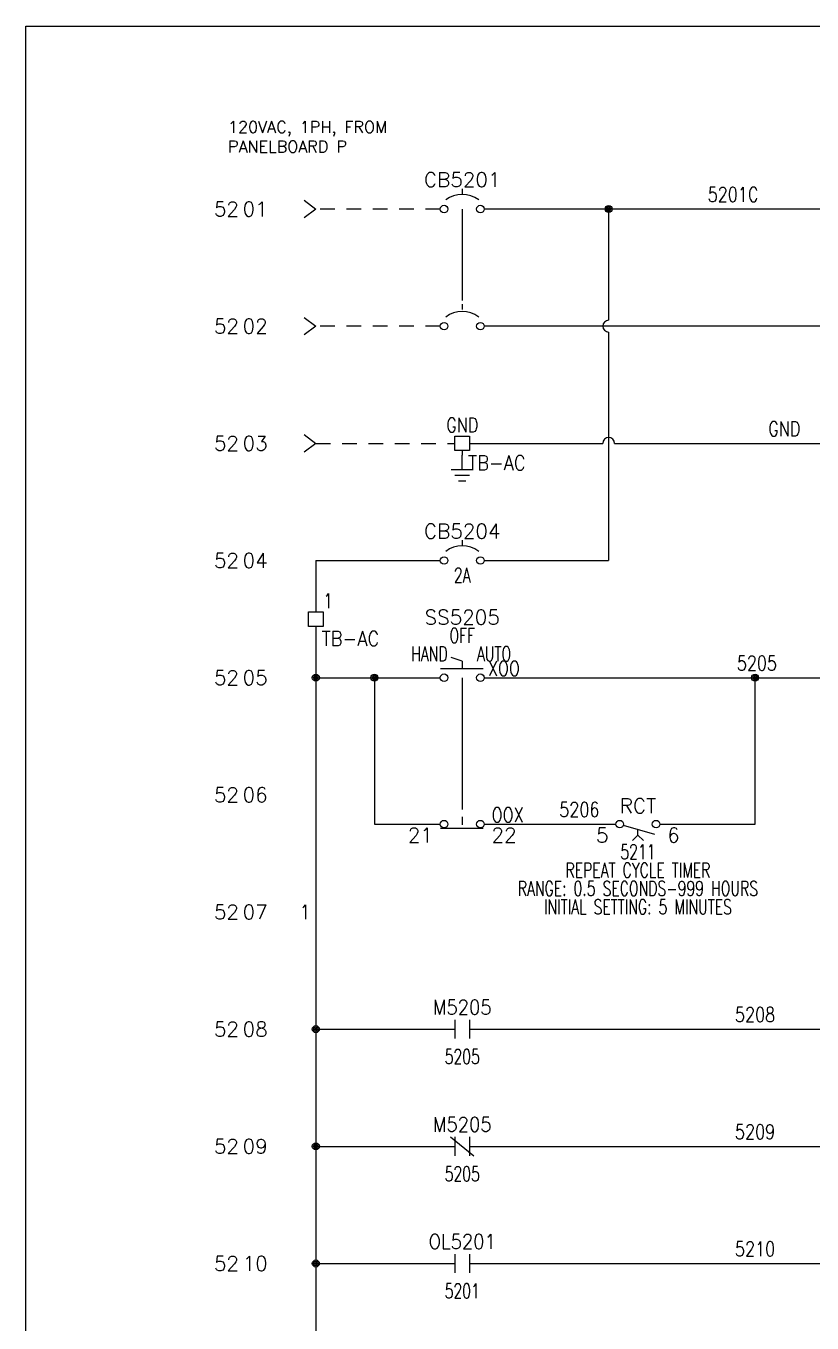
# Model space of a CAD drawing. Header units: inches. Extents: x 0 to 33.9, y 0 to 22.6.
# Drawn here: x 0.02 to 6.74, y 11.49 to 22.56 of the extents above; entities that cross this region are included whole.
import ezdxf
from ezdxf.enums import TextEntityAlignment as Align

# ---------------------------------------------------------------- set-up
doc = ezdxf.new("R2010")
doc.units = ezdxf.units.IN
doc.header["$MEASUREMENT"] = 0
doc.linetypes.add('HIDDEN2', pattern=[0.1875, 0.125, -0.0625])
for name, color, linetype in [('DESCCHILD', 20, 'Continuous'), ('LINK', 9, 'Continuous'), ('MISC', 7, 'Continuous'), ('POS', 52, 'Continuous'), ('SYMS', 7, 'Continuous'), ('TAGS', 150, 'Continuous'), ('TERMS', 123, 'Continuous'), ('WIREFIXED', 7, 'Continuous'), ('WIRENO', 72, 'Continuous'), ('WIREREF', 52, 'Continuous'), ('WIRES', 7, 'Continuous'), ('XREFCHILD', 134, 'Continuous')]:
    doc.layers.add(name, color=color, linetype=linetype)
doc.layers.add('VIEWPORTS', color=10, linetype='Continuous', plot=False)
doc.styles.get("Standard").update_dxf_attribs({"font": 'romans.shx'})
doc.styles.add('WD', font='romans.shx')

# ---------------------------------------------------------------- blocks, each defined once
blk = doc.blocks.new('WD_MLRH6')
at = {"style": 'WD'}
blk.add_attdef('SHEET', text='', height=0.125, dxfattribs=at).set_placement((-0.656, 0), align=Align.MIDDLE_RIGHT)
blk.add_attdef('RUNGFIRST', text='', height=0.125, dxfattribs=at).set_placement((-0.625, 0), align=Align.MIDDLE_LEFT)
at = {"style": 'WD', "flags": 1}
for tag, p in [('RUNGHORV', (-0.25, -0.127)), ('RUNGDIST', (-0.25, -0.2)), ('RUNGCNT', (-0.25, -0.237)), ('RUNGINC', (-0.25, -0.163)), ('WIRE-START', (-0.25, -0.356)), ('WIREMODE', (-0.25, -0.281)), ('WIREFMT', (-0.25, -0.321)), ('WIRE-GSUF', (-0.25, -0.396)), ('PH3SPACE', (-0.25, -0.437))]:
    blk.add_attdef(tag, text='', height=0.025, dxfattribs=at).set_placement(p, align=Align.RIGHT)
blk = doc.blocks.new('HCB1')
blk.add_line((0, 0.173), (0, 0.126))
for centre in [(-0.155, 0), (0.155, 0)]:
    blk.add_circle(centre, 0.0322)
blk.add_arc((0, -0.109), 0.234, 53.1301, 126.8699)
at = {"style": 'WD', "width": 0.7}
for tag, p in [('INST', (0, 0.826)), ('LOC', (0, 0.656)), ('DESC1', (0, 0.5)), ('DESC2', (0, 0.344)), ('RATING1', (0, -0.188)), ('XREF', (0, -0.344))]:
    blk.add_attdef(tag, text='', height=0.125, dxfattribs=at).set_placement(p, align=Align.CENTER)
at = {"style": 'WD'}
blk.add_attdef('TAG1', text='', height=0.125, dxfattribs=at).set_placement((0, 0.188), align=Align.CENTER)
for tag, p in [('X2LINK', (0, 0.219)), ('X8LINK', (0, 0))]:
    blk.add_attdef(tag, p, '', height=0.01, dxfattribs=at)
for tag, p, height, flags in [('FAMILY', (0.205, 0.152), 0.01, 9), ('CONTACT', (0.205, 0.133), 0.01, 9), ('X4TERM01', (-0.188, 0), 0.0125, 1), ('X1TERM02', (0.188, 0), 0.0125, 1)]:
    blk.add_attdef(tag, p, '', height=height, dxfattribs=dict(at, flags=flags))
at = {"linetype": 'Continuous', "style": 'WD', "flags": 9}
for tag, p in [('CAT', (0.23, 0.108)), ('ASSYCODE', (0.219, 0.062)), ('MFG', (0.228, 0.089))]:
    blk.add_attdef(tag, text='', height=0.01, dxfattribs=at).set_placement(p, align=Align.CENTER)
at = {"linetype": 'Continuous', "style": 'WD', "flags": 8}
blk.add_attdef('TERM01', text='', height=0.125, dxfattribs=at).set_placement((-0.25, -0.031), align=Align.TOP_RIGHT)
blk.add_attdef('TERM02', text='', height=0.125, dxfattribs=at).set_placement((0.25, -0.031), align=Align.TOP_LEFT)
blk = doc.blocks.new('HCB2')
at = {"linetype": 'HIDDEN2'}
blk.add_line((0, 0.187), (0, 0.141), dxfattribs=at)
for centre in [(-0.155, 0), (0.155, 0)]:
    blk.add_circle(centre, 0.0322)
blk.add_arc((0, -0.109), 0.234, 53.1301, 126.8699)
at = {"style": 'WD', "width": 0.7}
for tag, p in [('INST', (0, 0.863)), ('LOC', (0, 0.693)), ('DESC1', (0, 0.537)), ('DESC2', (0, 0.38)), ('RATING1', (0, -0.188)), ('XREF', (0, -0.344))]:
    blk.add_attdef(tag, text='', height=0.125, dxfattribs=at).set_placement(p, align=Align.CENTER)
at = {"style": 'WD'}
blk.add_attdef('TAG2', text='', height=0.125, dxfattribs=at).set_placement((0, 0.224), align=Align.CENTER)
for tag, p in [('X2LINK', (0, 0.219)), ('X8LINK', (0, 0))]:
    blk.add_attdef(tag, p, '', height=0.01, dxfattribs=at)
for tag, p, height, flags in [('FAMILY', (0.054, 0.183), 0.01, 9), ('CONTACT', (0.054, 0.159), 0.01, 9), ('X4TERM01', (-0.188, 0), 0.0125, 1), ('X1TERM02', (0.188, 0), 0.0125, 1)]:
    blk.add_attdef(tag, p, '', height=height, dxfattribs=dict(at, flags=flags))
at = {"linetype": 'Continuous', "style": 'WD', "flags": 8}
blk.add_attdef('TERM01', text='', height=0.125, dxfattribs=at).set_placement((-0.25, -0.031), align=Align.TOP_RIGHT)
blk.add_attdef('TERM02', text='', height=0.125, dxfattribs=at).set_placement((0.25, -0.031), align=Align.TOP_LEFT)
blk = doc.blocks.new('WDDOT')
for radius in [0.03, 0.0187, 0.00929]:
    blk.add_circle((0, 0), radius)
blk = doc.blocks.new('HA1X3Y')
for p, q in [((-0.1, 0.075), (0, 0)), ((0, 0), (-0.1, -0.075))]:
    blk.add_line(p, q)
at = {"style": 'WD', "width": 0.9}
blk.add_attdef('DESC1', text='', height=0.125, dxfattribs=at).set_placement((-0.15, 0.2656), align=Align.RIGHT)
blk.add_attdef('DESC2', text='', height=0.125, dxfattribs=at).set_placement((-0.15, 0.2), align=Align.TOP_RIGHT)
at = {"style": 'WD', "flags": 1}
blk.add_attdef('X1TERM01', (0, 0), '', height=0.01, dxfattribs=at)
blk = doc.blocks.new('HSS113')
for p, q in [((0, 0.141), (-0.094, 0.172)), ((0, 0.141), (0, 0.078)), ((-0.185, 0.078), (0.18, 0.078))]:
    blk.add_line(p, q)
for centre in [(-0.155, 0), (0.155, 0)]:
    blk.add_circle(centre, 0.0322)
at = {"style": 'WD', "width": 0.7}
for tag, p in [('INST', (0, 1.091)), ('LOC', (0, 0.922)), ('DESC1', (0, 0.766)), ('DESC2', (0, 0.609)), ('POS2', (0, 0.297)), ('XREF', (0, -0.219))]:
    blk.add_attdef(tag, text='', height=0.125, dxfattribs=at).set_placement(p, align=Align.CENTER)
at = {"style": 'WD'}
blk.add_attdef('TAG1', text='', height=0.125, dxfattribs=at).set_placement((0, 0.453), align=Align.CENTER)
at = {"style": 'WD', "width": 0.7}
blk.add_attdef('POS1', text='', height=0.125, dxfattribs=at).set_placement((-0.125, 0.141), align=Align.RIGHT)
at = {"style": 'WD'}
for tag, p in [('X2LINK', (0, 0.219)), ('X8LINK', (0, 0))]:
    blk.add_attdef(tag, p, '', height=0.01, dxfattribs=at)
for tag, p, width in [('POS3', (0.125, 0.141), 0.7), ('STATE', (0.219, 0.016), 0.8)]:
    blk.add_attdef(tag, p, '', height=0.125, dxfattribs=dict(at, width=width))
for tag, p, height, flags in [('X4TERM01', (-0.188, 0), 0.0125, 1), ('FAMILY', (0.044, 0.053), 0.01, 9), ('CONTACT', (0.044, 0.037), 0.01, 1), ('X1TERM02', (0.188, 0), 0.0125, 1)]:
    blk.add_attdef(tag, p, '', height=height, dxfattribs=dict(at, flags=flags))
at = {"linetype": 'Continuous', "style": 'WD', "flags": 9}
for tag, p in [('MFG', (0.069, -0.005)), ('CAT', (0.069, 0.009)), ('ASSYCODE', (0.07, -0.021))]:
    blk.add_attdef(tag, text='', height=0.01, dxfattribs=at).set_placement(p, align=Align.CENTER)
at = {"linetype": 'Continuous', "style": 'WD', "flags": 8}
blk.add_attdef('TERM01', text='', height=0.125, dxfattribs=at).set_placement((-0.25, -0.031), align=Align.TOP_RIGHT)
blk.add_attdef('TERM02', text='', height=0.125, dxfattribs=at).set_placement((0.25, -0.031), align=Align.TOP_LEFT)
blk = doc.blocks.new('HSS22')
for p, q in [((0, 0.062), (0, -0.005)), ((-0.185, -0.034), (0.18, -0.034))]:
    blk.add_line(p, q)
for centre in [(-0.155, 0), (0.155, 0)]:
    blk.add_circle(centre, 0.0322)
at = {"style": 'WD', "width": 0.7}
for tag, p in [('INST', (0, 0.738)), ('LOC', (0, 0.568)), ('DESC1', (0, 0.412)), ('DESC2', (0, 0.255)), ('XREF', (0, -0.227))]:
    blk.add_attdef(tag, text='', height=0.125, dxfattribs=at).set_placement(p, align=Align.CENTER)
at = {"style": 'WD'}
blk.add_attdef('TAG2', text='', height=0.125, dxfattribs=at).set_placement((0, 0.099), align=Align.CENTER)
for tag, p in [('X2LINK', (0, 0.125)), ('X8LINK', (0, -0.094))]:
    blk.add_attdef(tag, p, '', height=0.01, dxfattribs=at)
at = {"style": 'WD', "width": 0.8}
blk.add_attdef('STATE', (0.25, 0.016), '', height=0.125, dxfattribs=at)
at = {"style": 'WD'}
for tag, p, height, flags in [('X4TERM01', (-0.188, 0), 0.0125, 1), ('FAMILY', (0.054, 0.058), 0.01, 9), ('CONTACT', (0.054, 0.042), 0.01, 9), ('X1TERM02', (0.188, 0), 0.0125, 1)]:
    blk.add_attdef(tag, p, '', height=height, dxfattribs=dict(at, flags=flags))
at = {"linetype": 'Continuous', "style": 'WD', "flags": 8}
blk.add_attdef('TERM01', text='', height=0.125, dxfattribs=at).set_placement((-0.25, -0.031), align=Align.TOP_RIGHT)
blk.add_attdef('TERM02', text='', height=0.125, dxfattribs=at).set_placement((0.25, -0.031), align=Align.TOP_LEFT)
blk = doc.blocks.new('HMS22')
at = {"linetype": 'Continuous'}
for p, q in [((-0.1, 0.08), (0.1, -0.08)), ((-0.062, 0.08), (-0.062, -0.08)), ((0.062, 0.08), (0.062, -0.08))]:
    blk.add_line(p, q, dxfattribs=at)
at = {"style": 'WD'}
for tag, width, p in [('INST', 0.7, (0, 0.451)), ('LOC', 0.7, (0, 0.281)), ('TAG2', 0.9, (0, 0.125)), ('XREF', 0.7, (0, -0.297)), ('DESC1', 0.7, (0, -0.454)), ('DESC2', 0.7, (0, -0.61)), ('DESC3', 0.7, (0, -0.766))]:
    blk.add_attdef(tag, text='', height=0.125, dxfattribs=dict(at, width=width)).set_placement(p, align=Align.CENTER)
for tag, p in [('X2LINK', (0, 0.125)), ('X8LINK', (0, -0.125))]:
    blk.add_attdef(tag, p, '', height=0.01, dxfattribs=at)
for tag, p, height, flags in [('X4TERM01', (-0.062, 0), 0.0125, 1), ('X1TERM02', (0.062, 0), 0.0125, 1), ('FAMILY', (0.097, 0.036), 0.01, 9), ('CONTACT', (0.097, 0.02), 0.01, 1)]:
    blk.add_attdef(tag, p, '', height=height, dxfattribs=dict(at, flags=flags))
at = {"linetype": 'Continuous', "style": 'WD', "flags": 8}
blk.add_attdef('TERM01', text='', height=0.125, dxfattribs=at).set_placement((-0.125, -0.031), align=Align.TOP_RIGHT)
blk.add_attdef('TERM02', text='', height=0.125, dxfattribs=at).set_placement((0.125, -0.031), align=Align.TOP_LEFT)
blk = doc.blocks.new('HMS21')
at = {"linetype": 'Continuous'}
for p, q in [((-0.062, 0.08), (-0.062, -0.08)), ((0.062, 0.08), (0.062, -0.08))]:
    blk.add_line(p, q, dxfattribs=at)
at = {"style": 'WD'}
for tag, width, p in [('INST', 0.7, (0, 0.451)), ('LOC', 0.7, (0, 0.281)), ('TAG2', 0.9, (0, 0.125)), ('XREF', 0.7, (0, -0.297)), ('DESC1', 0.7, (0, -0.454)), ('DESC2', 0.7, (0, -0.61)), ('DESC3', 0.7, (0, -0.766))]:
    blk.add_attdef(tag, text='', height=0.125, dxfattribs=dict(at, width=width)).set_placement(p, align=Align.CENTER)
for tag, p in [('X2LINK', (0, 0.125)), ('X8LINK', (0, -0.125))]:
    blk.add_attdef(tag, p, '', height=0.01, dxfattribs=at)
for tag, p, height, flags in [('X4TERM01', (-0.062, 0), 0.0125, 1), ('X1TERM02', (0.062, 0), 0.0125, 1), ('FAMILY', (0.097, 0.053), 0.01, 9), ('CONTACT', (0.097, 0.036), 0.01, 1)]:
    blk.add_attdef(tag, p, '', height=height, dxfattribs=dict(at, flags=flags))
at = {"linetype": 'Continuous', "style": 'WD', "flags": 8}
blk.add_attdef('TERM01', text='', height=0.125, dxfattribs=at).set_placement((-0.125, -0.031), align=Align.TOP_RIGHT)
blk.add_attdef('TERM02', text='', height=0.125, dxfattribs=at).set_placement((0.125, -0.031), align=Align.TOP_LEFT)
blk = doc.blocks.new('WD_WNV')
at = {"linetype": 'Continuous', "style": 'WD', "width": 0.8}
blk.add_attdef('WIRENO', text='', height=0.125, dxfattribs=at).set_placement((-0.05, 0), align=Align.MIDDLE_RIGHT)
at = {"style": 'WD', "flags": 1}
for tag, p in [('W01USER', (-0.062, 0.094)), ('W02USER', (-0.062, 0.086)), ('W03USER', (-0.062, 0.078)), ('W04USER', (-0.062, 0.07)), ('W05USER', (-0.062, 0.062)), ('W06USER', (-0.062, 0.055)), ('W07USER', (-0.062, 0.047)), ('W08USER', (-0.062, 0.039)), ('W09USER', (-0.062, 0.031)), ('W10USER', (-0.062, 0.023))]:
    blk.add_attdef(tag, text='', height=0.005, dxfattribs=at).set_placement(p, align=Align.CENTER)
blk = doc.blocks.new('WD_WNH')
at = {"linetype": 'Continuous', "style": 'WD', "width": 0.8}
blk.add_attdef('WIRENO', text='', height=0.125, dxfattribs=at).set_placement((0, 0.062), align=Align.CENTER)
at = {"style": 'WD', "flags": 1}
for tag, p in [('W01USER', (0, 0.078)), ('W02USER', (0, 0.07)), ('W03USER', (0, 0.062)), ('W04USER', (0, 0.055)), ('W05USER', (0, 0.047)), ('W06USER', (0, 0.039)), ('W07USER', (0, 0.031)), ('W08USER', (0, 0.023)), ('W09USER', (0, 0.016)), ('W10USER', (0, 0.008))]:
    blk.add_attdef(tag, text='', height=0.005, dxfattribs=at).set_placement(p, align=Align.CENTER)
blk = doc.blocks.new('HTD21N')
at = {"linetype": 'Continuous'}
blk.add_line((-0.125, -0.01), (0.141, -0.086), dxfattribs=at)
for p, q in [((0, -0.094), (-0.047, -0.141)), ((0, -0.094), (0, -0.046)), ((0.047, -0.141), (0, -0.094))]:
    blk.add_line(p, q)
for centre in [(-0.155, 0), (0.155, 0)]:
    blk.add_circle(centre, 0.0322)
at = {"style": 'WD', "width": 0.7}
for tag, p in [('INST', (0, 0.42)), ('LOC', (0, 0.25)), ('XREF', (0, -0.299)), ('DESC1', (0, -0.455)), ('DESC2', (0, -0.611)), ('DESC3', (0, -0.768))]:
    blk.add_attdef(tag, text='', height=0.125, dxfattribs=at).set_placement(p, align=Align.CENTER)
at = {"style": 'WD'}
blk.add_attdef('TAG2', text='', height=0.125, dxfattribs=at).set_placement((0, 0.094), align=Align.CENTER)
for tag, p, height, flags in [('X4TERM01', (-0.188, 0), 0.0125, 1), ('FAMILY', (0.038, 0.037), 0.01, 9), ('CONTACT', (0.038, 0.02), 0.01, 1), ('X1TERM02', (0.188, 0), 0.0125, 1)]:
    blk.add_attdef(tag, p, '', height=height, dxfattribs=dict(at, flags=flags))
at = {"linetype": 'Continuous', "style": 'WD', "flags": 8}
blk.add_attdef('TERM01', text='', height=0.125, dxfattribs=at).set_placement((-0.25, -0.031), align=Align.TOP_RIGHT)
blk.add_attdef('TERM02', text='', height=0.125, dxfattribs=at).set_placement((0.25, -0.031), align=Align.TOP_LEFT)
blk = doc.blocks.new('VT0W01')
for p, q in [((-0.062, 0.062), (0.062, 0.062)), ((-0.062, -0.062), (-0.062, 0.062)), ((0.062, 0.062), (0.062, -0.062)), ((0.062, -0.062), (-0.062, -0.062))]:
    blk.add_line(p, q)
at = {"style": 'WD'}
for tag, p, width in [('INST', (0.062, 0.42), 0.7), ('LOC', (0.062, 0.25), 0.7), ('DESC1', (0.05, -0.385), 0.8)]:
    blk.add_attdef(tag, p, '', height=0.125, dxfattribs=dict(at, width=width))
at = {"linetype": 'Continuous', "style": 'WD'}
for tag, p, height, width, flags in [('WIRENO', (0.062, 0.094), 0.125, 0.8, 8), ('TAGSTRIP', (0.05, -0.229), 0.125, 0.9, 8), ('CAT', (0.213, -0.406), 0.109, 0.8, 1), ('DESC2', (0.05, -0.541), 0.125, 0.8, 8), ('DESC3', (0.05, -0.698), 0.125, 0.8, 8)]:
    blk.add_attdef(tag, p, '', height=height, dxfattribs=dict(at, width=width, flags=flags))
at = {"style": 'WD', "flags": 1}
for tag, p, height in [('X4TERM01', (-0.062, 0), 0.0125), ('X4TERMDESC01', (-0.055, -0.023), 0.025), ('X2TERMDESC01', (-0.006, 0.029), 0.025), ('STRIPSEQ', (0, 0), 0.00125), ('X2TERM01', (0, 0.062), 0.0125), ('X1TERMDESC01', (0.039, -0.003), 0.025), ('X1TERM01', (0.062, 0), 0.0125), ('LINKTERM', (0, -0.002), 0.00125), ('X8TERM01', (0, -0.062), 0.0125), ('X8TERMDESC01', (0, -0.054), 0.025)]:
    blk.add_attdef(tag, p, '', height=height, dxfattribs=at)
at = {"linetype": 'Continuous', "style": 'WD', "width": 0.8, "flags": 1}
blk.add_attdef('MFG', text='', height=0.109, dxfattribs=at).set_placement((0.088, -0.406), align=Align.RIGHT)
at = {"style": 'WD', "width": 0.7, "flags": 1}
blk.add_attdef('ASSYCODE', (0.062, -0.281), '', height=0.01, dxfattribs=at)
blk = doc.blocks.new('HT0W01')
for p, q in [((-0.062, 0.062), (0.062, 0.062)), ((-0.062, -0.062), (-0.062, 0.062)), ((0.062, 0.062), (0.062, -0.062)), ((0.062, -0.062), (-0.062, -0.062))]:
    blk.add_line(p, q)
at = {"style": 'WD'}
for tag, p, width in [('INST', (0.062, 0.42), 0.7), ('LOC', (0.062, 0.25), 0.7), ('DESC1', (0.05, -0.385), 0.8)]:
    blk.add_attdef(tag, p, '', height=0.125, dxfattribs=dict(at, width=width))
at = {"linetype": 'Continuous', "style": 'WD', "width": 0.8, "flags": 8}
blk.add_attdef('WIRENO', text='', height=0.125, dxfattribs=at).set_placement((0, 0.094), align=Align.CENTER)
at = {"style": 'WD', "flags": 1}
for tag, p, height in [('X4TERM01', (-0.062, 0), 0.0125), ('X4TERMDESC01', (-0.055, -0.023), 0.025), ('X2TERMDESC01', (-0.006, 0.029), 0.025), ('STRIPSEQ', (0, 0), 0.00125), ('X2TERM01', (0, 0.062), 0.0125), ('X1TERMDESC01', (0.039, 0.007), 0.025), ('X1TERM01', (0.062, 0), 0.0125), ('LINKTERM', (0, -0.002), 0.00125), ('X8TERM01', (0, -0.062), 0.0125), ('X8TERMDESC01', (0, -0.054), 0.025)]:
    blk.add_attdef(tag, p, '', height=height, dxfattribs=at)
at = {"linetype": 'Continuous', "style": 'WD'}
for tag, p, height, width, flags in [('TAGSTRIP', (0.05, -0.229), 0.125, 0.9, 8), ('CAT', (0.213, -0.406), 0.109, 0.8, 1), ('DESC2', (0.05, -0.541), 0.125, 0.8, 8), ('DESC3', (0.05, -0.698), 0.125, 0.8, 8)]:
    blk.add_attdef(tag, p, '', height=height, dxfattribs=dict(at, width=width, flags=flags))
at = {"linetype": 'Continuous', "style": 'WD', "width": 0.8, "flags": 1}
blk.add_attdef('MFG', text='', height=0.109, dxfattribs=at).set_placement((0.088, -0.406), align=Align.RIGHT)
at = {"style": 'WD', "width": 0.7, "flags": 1}
blk.add_attdef('ASSYCODE', (0.062, -0.281), '', height=0.01, dxfattribs=at)
blk = doc.blocks.new('VGND2')
for p, q in [((0, -0.125), (0, 0)), ((0.09375, -0.125), (-0.09375, -0.125)), ((-0.0625, -0.171875), (0.0625, -0.171875)), ((-0.03125, -0.21875), (0.03125, -0.21875))]:
    blk.add_line(p, q)
at = {"style": 'WD', "width": 0.8}
for tag, p in [('INST', (0.15625, 0.125)), ('LOC', (0.15625, -0.03125)), ('TAG1', (0.15625, -0.1875)), ('DESC1', (0.15625, -0.34375)), ('DESC2', (0.15625, -0.5))]:
    blk.add_attdef(tag, text='', height=0.125, dxfattribs=at).set_placement(p, align=Align.MIDDLE_LEFT)
at = {"style": 'WD', "flags": 1}
for tag in ['ASSYCODE', 'X2TERM01', 'CAT', 'FAMILY', 'MFG']:
    blk.add_attdef(tag, (0, 0), '', height=0.01, dxfattribs=at)

msp = doc.modelspace()

# ---------------------------------------------------------------- linework, layer by layer
at = {"layer": 'LINK'}
for points in [[(3.75, 21), (3.75, 20.219)], [(3.75, 17), (3.75, 15.875)]]:
    msp.add_lwpolyline(points, dxfattribs=at)
at = {"layer": 'VIEWPORTS'}
msp.add_lwpolyline([(0.025, 22.562), (33.888, 22.562), (33.888, 0.025), (0.025, 0.025)], close=True, dxfattribs=at)
at = {"layer": 'WIRES', "linetype": 'HIDDEN2'}
for p, q in [((3.562, 21), (2.5, 21)), ((3.562, 20), (2.5, 20)), ((2.5, 19), (3.688, 19))]:
    msp.add_line(p, q, dxfattribs=at)
at = {"layer": 'WIRES'}
for p, q in [((8.188, 21), (3.938, 21)), ((5, 21), (5, 20.05)), ((8.188, 20), (3.938, 20)), ((5, 19.95), (5, 18)), ((3.75, 18.938), (3.75, 18.9)), ((3.812, 19), (4.95, 19)), ((5.05, 19), (7.45, 19)), ((2.5, 18), (2.5, 17.562)), ((2.5, 18), (3.562, 18)), ((3.938, 18), (5, 18)), ((2.5, 17.438), (2.5, 2.5)), ((2.5, 17), (3.562, 17)), ((3, 17), (3, 15.75)), ((3.938, 17), (8.594, 17)), ((6.25, 15.75), (6.25, 17)), ((3, 15.75), (3.562, 15.75)), ((3.938, 15.75), (5.062, 15.75)), ((5.438, 15.75), (6.25, 15.75)), ((2.5, 14), (3.688, 14)), ((3.812, 14), (8.688, 14)), ((2.5, 13), (3.688, 13)), ((3.812, 13), (8.688, 13)), ((2.5, 12), (3.688, 12)), ((3.812, 12), (8.688, 12))]:
    msp.add_line(p, q, dxfattribs=at)
for centre, start, end in [((5, 20), 90, 270), ((5, 19), 0, 180)]:
    msp.add_arc(centre, 0.05, start, end, dxfattribs=at)

# ---------------------------------------------------------------- block references
msp.add_blockref('WD_MLRH6', (2.5, 21)).add_auto_attribs({'RUNGFIRST': '01', 'SHEET': '52'})
at = {"layer": 'SYMS'}
ref = msp.add_blockref('HCB1', (3.75, 21), dxfattribs=at)
ref.add_attrib('TAG1', 'CB5201', dxfattribs={"layer": 'TAGS', "height": 0.125, "style": 'WD'}).set_placement((3.75, 21.188), align=Align.CENTER)
for name, p in [('HA1X3Y', (2.5, 21)), ('WDDOT', (5, 21)), ('HCB2', (3.75, 20)), ('HA1X3Y', (2.5, 20)), ('HA1X3Y', (2.5, 19)), ('VGND2', (3.75, 18.9)), ('WDDOT', (2.5, 17)), ('WDDOT', (3, 17)), ('WDDOT', (6.25, 17)), ('WDDOT', (2.5, 14)), ('WDDOT', (2.5, 13)), ('WDDOT', (2.5, 12))]:
    msp.add_blockref(name, p, dxfattribs=at)
ref = msp.add_blockref('HT0W01', (3.75, 19), dxfattribs=at)
ref.add_attrib('WIRENO', 'GND', dxfattribs={"layer": 'WIREREF', "linetype": 'Continuous', "height": 0.125, "style": 'WD', "width": 0.8, "flags": 8}).set_placement((3.75, 19.094), align=Align.CENTER)
ref.add_attrib('TAGSTRIP', 'TB-AC', (3.8, 18.771), dxfattribs={"layer": 'TAGS', "linetype": 'Continuous', "height": 0.125, "style": 'WD', "width": 0.9, "flags": 8})
ref = msp.add_blockref('HCB1', (3.75, 18), dxfattribs=at)
ref.add_attrib('RATING1', '2A', dxfattribs={"layer": 'MISC', "height": 0.125, "style": 'WD', "width": 0.7}).set_placement((3.75, 17.812), align=Align.CENTER)
ref.add_attrib('TAG1', 'CB5204', dxfattribs={"layer": 'TAGS', "height": 0.125, "style": 'WD'}).set_placement((3.75, 18.188), align=Align.CENTER)
ref = msp.add_blockref('VT0W01', (2.5, 17.5), dxfattribs=at)
ref.add_attrib('WIRENO', '1', (2.562, 17.594), dxfattribs={"layer": 'WIREREF', "linetype": 'Continuous', "height": 0.125, "style": 'WD', "width": 0.8, "flags": 8})
ref.add_attrib('TAGSTRIP', 'TB-AC', (2.55, 17.271), dxfattribs={"layer": 'TAGS', "linetype": 'Continuous', "height": 0.125, "style": 'WD', "width": 0.9, "flags": 8})
ref = msp.add_blockref('HSS113', (3.75, 17), dxfattribs=at)
ref.add_attrib('POS3', 'AUTO', (3.875, 17.141), dxfattribs={"layer": 'POS', "height": 0.125, "style": 'WD', "width": 0.7})
ref.add_attrib('STATE', 'XOO', (3.969, 17.016), dxfattribs={"layer": 'MISC', "height": 0.125, "style": 'WD', "width": 0.8})
ref.add_attrib('POS2', 'OFF', dxfattribs={"layer": 'POS', "height": 0.125, "style": 'WD', "width": 0.7}).set_placement((3.75, 17.297), align=Align.CENTER)
ref.add_attrib('POS1', 'HAND', dxfattribs={"layer": 'POS', "height": 0.125, "style": 'WD', "width": 0.7}).set_placement((3.625, 17.141), align=Align.RIGHT)
ref.add_attrib('TAG1', 'SS5205', dxfattribs={"layer": 'TAGS', "height": 0.125, "style": 'WD'}).set_placement((3.75, 17.453), align=Align.CENTER)
ref = msp.add_blockref('HTD21N', (5.25, 15.75), dxfattribs=at)
ref.add_attrib('DESC3', 'INITIAL SETTING: 5 MINUTES', dxfattribs={"layer": 'DESCCHILD', "height": 0.125, "style": 'WD', "width": 0.7}).set_placement((5.25, 14.982), align=Align.CENTER)
ref.add_attrib('TERM02', '6', dxfattribs={"layer": 'TERMS', "linetype": 'Continuous', "height": 0.125, "style": 'WD', "flags": 8}).set_placement((5.5, 15.719), align=Align.TOP_LEFT)
ref.add_attrib('TERM01', '5', dxfattribs={"layer": 'TERMS', "linetype": 'Continuous', "height": 0.125, "style": 'WD', "flags": 8}).set_placement((5, 15.719), align=Align.TOP_RIGHT)
ref.add_attrib('XREF', '5211', dxfattribs={"layer": 'XREFCHILD', "height": 0.125, "style": 'WD', "width": 0.7}).set_placement((5.25, 15.451), align=Align.CENTER)
ref.add_attrib('DESC2', 'RANGE: 0.5 SECONDS-999 HOURS', dxfattribs={"layer": 'DESCCHILD', "height": 0.125, "style": 'WD', "width": 0.7}).set_placement((5.25, 15.139), align=Align.CENTER)
ref.add_attrib('DESC1', 'REPEAT CYCLE TIMER', dxfattribs={"layer": 'DESCCHILD', "height": 0.125, "style": 'WD', "width": 0.7}).set_placement((5.25, 15.295), align=Align.CENTER)
ref.add_attrib('TAG2', 'RCT', dxfattribs={"layer": 'TAGS', "height": 0.125, "style": 'WD'}).set_placement((5.25, 15.844), align=Align.CENTER)
ref = msp.add_blockref('HSS22', (3.75, 15.75), dxfattribs=at)
ref.add_attrib('TERM01', '21', dxfattribs={"layer": 'TERMS', "linetype": 'Continuous', "height": 0.125, "style": 'WD', "flags": 8}).set_placement((3.5, 15.719), align=Align.TOP_RIGHT)
ref.add_attrib('TERM02', '22', dxfattribs={"layer": 'TERMS', "linetype": 'Continuous', "height": 0.125, "style": 'WD', "flags": 8}).set_placement((4, 15.719), align=Align.TOP_LEFT)
ref.add_attrib('STATE', 'OOX', (4, 15.766), dxfattribs={"layer": 'MISC', "height": 0.125, "style": 'WD', "width": 0.8})
ref = msp.add_blockref('HMS21', (3.75, 14), dxfattribs=at)
ref.add_attrib('XREF', '5205', dxfattribs={"layer": 'XREFCHILD', "height": 0.125, "style": 'WD', "width": 0.7}).set_placement((3.75, 13.703), align=Align.CENTER)
ref.add_attrib('TAG2', 'M5205', dxfattribs={"layer": 'TAGS', "height": 0.125, "style": 'WD', "width": 0.9}).set_placement((3.75, 14.125), align=Align.CENTER)
ref = msp.add_blockref('HMS22', (3.75, 13), dxfattribs=at)
ref.add_attrib('XREF', '5205', dxfattribs={"layer": 'XREFCHILD', "height": 0.125, "style": 'WD', "width": 0.7}).set_placement((3.75, 12.703), align=Align.CENTER)
ref.add_attrib('TAG2', 'M5205', dxfattribs={"layer": 'TAGS', "height": 0.125, "style": 'WD', "width": 0.9}).set_placement((3.75, 13.125), align=Align.CENTER)
ref = msp.add_blockref('HMS21', (3.75, 12), dxfattribs=at)
ref.add_attrib('XREF', '5201', dxfattribs={"layer": 'XREFCHILD', "height": 0.125, "style": 'WD', "width": 0.7}).set_placement((3.75, 11.703), align=Align.CENTER)
ref.add_attrib('TAG2', 'OL5201', dxfattribs={"layer": 'TAGS', "height": 0.125, "style": 'WD', "width": 0.9}).set_placement((3.75, 12.125), align=Align.CENTER)
at = {"layer": 'WIREFIXED'}
ref = msp.add_blockref('WD_WNH', (6.5, 19), dxfattribs=at)
ref.add_attrib('WIRENOF', 'GND', dxfattribs={"linetype": 'Continuous', "height": 0.125, "style": 'WD', "width": 0.8}).set_placement((6.5, 19.062), align=Align.CENTER)
ref = msp.add_blockref('WD_WNV', (2.5, 15), dxfattribs=at)
ref.add_attrib('WIRENOF', '1', dxfattribs={"linetype": 'Continuous', "height": 0.125, "style": 'WD', "width": 0.8}).set_placement((2.45, 15), align=Align.MIDDLE_RIGHT)
at = {"layer": 'WIRENO'}
ref = msp.add_blockref('WD_WNH', (6.062, 21), dxfattribs=at)
ref.add_attrib('WIRENO', '5201C', dxfattribs={"linetype": 'Continuous', "height": 0.125, "style": 'WD', "width": 0.8}).set_placement((6.062, 21.062), align=Align.CENTER)
ref = msp.add_blockref('WD_WNH', (6.266, 17), dxfattribs=at)
ref.add_attrib('WIRENO', '5205', dxfattribs={"linetype": 'Continuous', "height": 0.125, "style": 'WD', "width": 0.8}).set_placement((6.266, 17.062), align=Align.CENTER)
ref = msp.add_blockref('WD_WNH', (4.75, 15.75), dxfattribs=at)
ref.add_attrib('WIRENO', '5206', dxfattribs={"linetype": 'Continuous', "height": 0.125, "style": 'WD', "width": 0.8}).set_placement((4.75, 15.812), align=Align.CENTER)
ref = msp.add_blockref('WD_WNH', (6.25, 14), dxfattribs=at)
ref.add_attrib('WIRENO', '5208', dxfattribs={"linetype": 'Continuous', "height": 0.125, "style": 'WD', "width": 0.8}).set_placement((6.25, 14.062), align=Align.CENTER)
ref = msp.add_blockref('WD_WNH', (6.25, 13), dxfattribs=at)
ref.add_attrib('WIRENO', '5209', dxfattribs={"linetype": 'Continuous', "height": 0.125, "style": 'WD', "width": 0.8}).set_placement((6.25, 13.062), align=Align.CENTER)
ref = msp.add_blockref('WD_WNH', (6.25, 12), dxfattribs=at)
ref.add_attrib('WIRENO', '5210', dxfattribs={"linetype": 'Continuous', "height": 0.125, "style": 'WD', "width": 0.8}).set_placement((6.25, 12.062), align=Align.CENTER)

# ---------------------------------------------------------------- texts
at = {"style": 'WD'}
for p in [(1.844, 20), (1.844, 19), (1.844, 18), (1.844, 17), (1.844, 16), (1.844, 15), (1.844, 14), (1.844, 13), (1.844, 12)]:
    msp.add_text('52', height=0.125, dxfattribs=at).set_placement(p, align=Align.MIDDLE_RIGHT)
for s, p in [('02', (1.875, 20)), ('03', (1.875, 19)), ('04', (1.875, 18)), ('05', (1.875, 17)), ('06', (1.875, 16)), ('07', (1.875, 15)), ('08', (1.875, 14)), ('09', (1.875, 13)), ('10', (1.875, 12))]:
    msp.add_text(s, height=0.125, dxfattribs=at).set_placement(p, align=Align.MIDDLE_LEFT)
at = {"insert": (1.75, 21.75), "char_height": 0.1, "attachment_point": 1}
msp.add_mtext_dynamic_manual_height_columns('120VAC, 1PH, FROM PANELBOARD P', width=1.75, gutter_width=0.5, heights=[0.433], dxfattribs=at)

doc.saveas('drawing.dxf')
